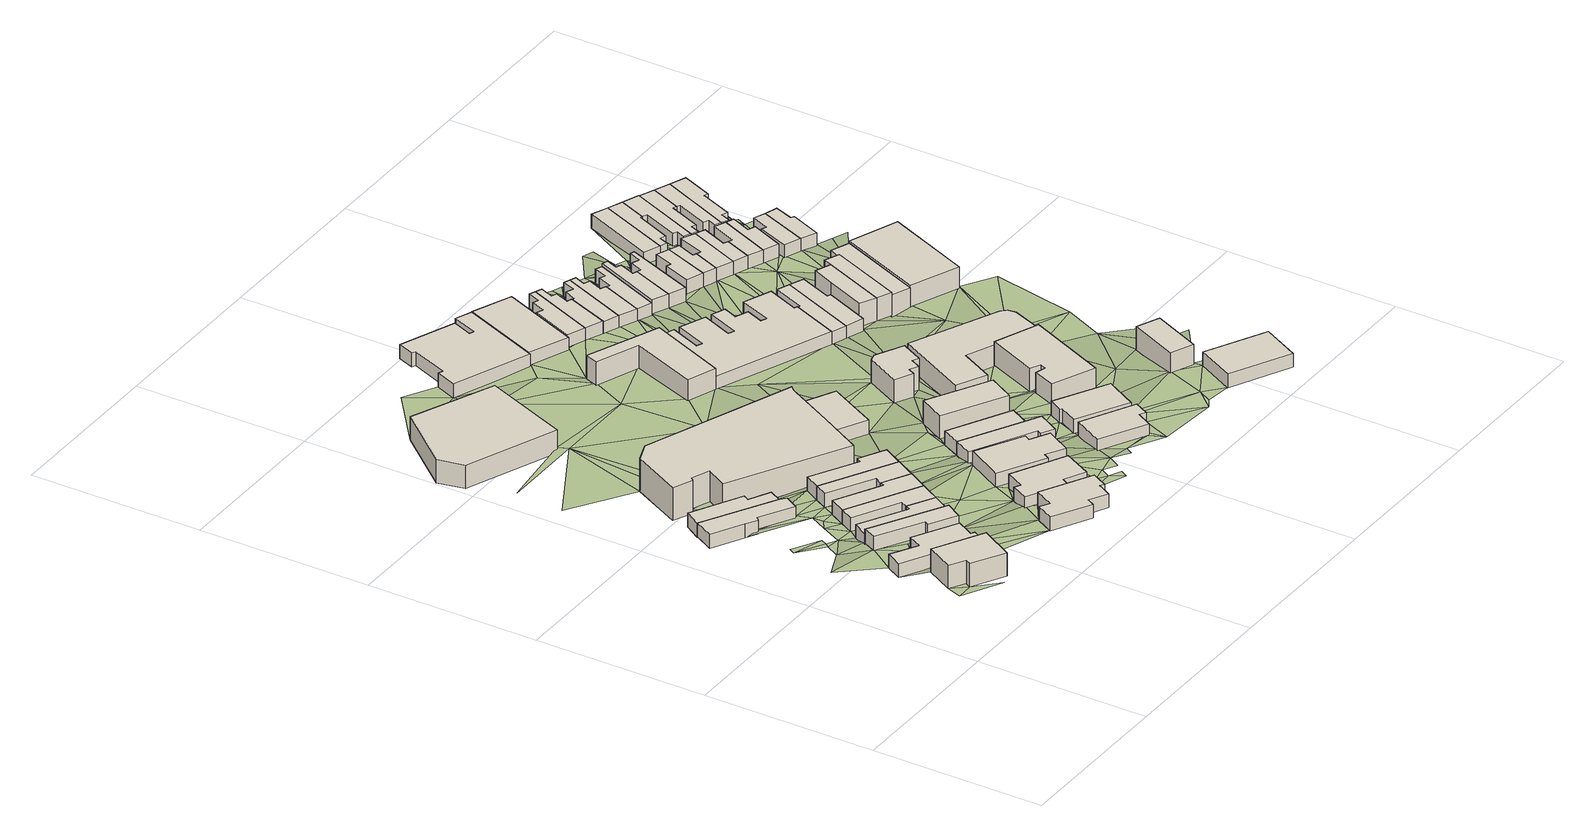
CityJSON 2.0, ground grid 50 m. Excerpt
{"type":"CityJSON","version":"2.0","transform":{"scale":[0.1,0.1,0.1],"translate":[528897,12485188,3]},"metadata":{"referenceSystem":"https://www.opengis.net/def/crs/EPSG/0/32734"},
"CityObjects":{
"building1":{"type":"Building","attributes":{"address":"22 Milner Road Woodstock Cape Town","building":"house","building:levels":2,"building_height":6.9,"plus_code":"4FRW3F93+8F5","ground_height":26.62,"roof_height":33.52},"geometry":[{"type":"Solid","lod":"1","boundaries":[[[[0,1,2,3]],[[1,4,5,2]],[[4,6,7,5]],[[6,8,9,7]],[[8,10,11,9]],[[10,0,3,11]],[[3,2,5,7,9,11]],[[10,8,6,4,1,0]]]]}]},
"building2":{"type":"Building","attributes":{"address":"20 Milner Road Woodstock Cape Town","building":"house","building:levels":1,"building_height":4.1,"plus_code":"4FRW3F93+8GM","ground_height":25.21,"roof_height":29.31},"geometry":[{"type":"Solid","lod":"1","boundaries":[[[[12,13,14,15]],[[13,16,17,14]],[[16,18,19,17]],[[18,20,21,19]],[[20,22,23,21]],[[22,24,25,23]],[[24,26,27,25]],[[26,12,15,27]],[[15,14,17,19,21,23,25,27]],[[26,24,22,20,18,16,13,12]]]]}]},
"building3":{"type":"Building","attributes":{"address":"11 Roodebloem Road Woodstock 7915 Cape Town","building":"house","building:levels":1,"building_height":4.1,"plus_code":"4FRW3F93+GFJ","ground_height":22.52,"roof_height":26.62},"geometry":[{"type":"Solid","lod":"1","boundaries":[[[[28,29,30,31]],[[29,32,33,30]],[[32,34,35,33]],[[34,36,37,35]],[[36,38,39,37]],[[38,40,41,39]],[[40,42,43,41]],[[42,28,31,43]],[[31,30,33,35,37,39,41,43]],[[42,40,38,36,34,32,29,28]]]]}]},
"building4":{"type":"Building","attributes":{"address":"9 Roodebloem Road Woodstock 7915 Cape Town","building":"house","building:levels":1,"building_height":4.1,"plus_code":"4FRW3F93+GFW","ground_height":22.37,"roof_height":26.47},"geometry":[{"type":"Solid","lod":"1","boundaries":[[[[44,45,46,47]],[[45,48,49,46]],[[48,50,51,49]],[[50,52,53,51]],[[52,54,55,53]],[[54,44,47,55]],[[47,46,49,51,53,55]],[[54,52,50,48,45,44]]]]}]},
"building5":{"type":"Building","attributes":{"address":"18 Milner Road Woodstock Cape Town","building":"house","building:levels":1,"building_height":4.1,"plus_code":"4FRW3F93+9GP","ground_height":25.15,"roof_height":29.25},"geometry":[{"type":"Solid","lod":"1","boundaries":[[[[56,57,58,59]],[[57,60,61,58]],[[60,62,63,61]],[[62,64,65,63]],[[64,66,67,65]],[[66,56,59,67]],[[59,58,61,63,65,67]],[[66,64,62,60,57,56]]]]}]},
"building6":{"type":"Building","attributes":{"address":"16 Milner Road Woodstock Cape Town","building":"house","building:levels":1,"building_height":4.1,"plus_code":"4FRW3F93+9HR","ground_height":23.73,"roof_height":27.83},"geometry":[{"type":"Solid","lod":"1","boundaries":[[[[68,69,70,71]],[[69,72,73,70]],[[72,74,75,73]],[[74,76,77,75]],[[76,78,79,77]],[[78,68,71,79]],[[71,70,73,75,77,79]],[[78,76,74,72,69,68]]]]}]},
"building7":{"type":"Building","attributes":{"address":"14 Milner Road Woodstock Cape Town","building":"house","building:levels":1,"building_height":4.1,"plus_code":"4FRW3F93+CHC","ground_height":23.73,"roof_height":27.83},"geometry":[{"type":"Solid","lod":"1","boundaries":[[[[72,69,70,73]],[[69,80,81,70]],[[80,82,83,81]],[[82,84,85,83]],[[84,86,87,85]],[[86,72,73,87]],[[73,70,81,83,85,87]],[[86,84,82,80,69,72]]]]}]},
"building8":{"type":"Building","attributes":{"address":"12 Milner Road Woodstock Cape Town","building":"house","building:levels":1,"building_height":4.1,"plus_code":"4FRW3F93+CHP","ground_height":23.73,"roof_height":27.83},"geometry":[{"type":"Solid","lod":"1","boundaries":[[[[80,88,89,81]],[[88,90,91,89]],[[90,92,93,91]],[[92,94,95,93]],[[94,82,83,95]],[[82,80,81,83]],[[81,89,91,93,95,83]],[[82,94,92,90,88,80]]]]}]},
"building9":{"type":"Building","attributes":{"address":"10 Milner Road Woodstock Cape Town","building":"house","building:levels":1,"building_height":4.1,"plus_code":"4FRW3F93+FH8","ground_height":23.73,"roof_height":27.83},"geometry":[{"type":"Solid","lod":"1","boundaries":[[[[88,96,97,89]],[[96,98,99,97]],[[98,100,101,99]],[[100,102,103,101]],[[102,90,91,103]],[[90,88,89,91]],[[89,97,99,101,103,91]],[[90,102,100,98,96,88]]]]}]},
"building10":{"type":"Building","attributes":{"address":"Ordal House 191 Victoria Road Woodstock 7915 Cape Town","building":"retail","building:levels":2,"building_height":6.9,"plus_code":"4FRW3F93+RF3","ground_height":19.07,"roof_height":25.97},"geometry":[{"type":"Solid","lod":"1","boundaries":[[[[104,105,106,107]],[[105,108,109,106]],[[108,110,111,109]],[[110,112,113,111]],[[112,104,107,113]],[[107,106,109,111,113]],[[112,110,108,105,104]]]]}]},
"building11":{"type":"Building","attributes":{"address":"19 Milner Road Woodstock Cape Town","building":"house","building:levels":1,"building_height":4.1,"plus_code":"4FRW3F93+7MC","ground_height":26.42,"roof_height":30.52},"geometry":[{"type":"Solid","lod":"1","boundaries":[[[[114,115,116,117]],[[115,118,119,116]],[[118,120,121,119]],[[120,122,123,121]],[[122,124,125,123]],[[124,126,127,125]],[[126,128,129,127]],[[128,130,131,129]],[[130,132,133,131]],[[132,114,117,133]],[[117,116,119,121,123,125,127,129,131,133]],[[132,130,128,126,124,122,120,118,115,114]]]]}]},
"building12":{"type":"Building","attributes":{"address":"Roodebloem Centre 264 Victoria Road Woodstock 7915 Cape Town","building":"commercial","building:levels":3,"building_height":9.7,"plus_code":"4FRW3F93+HHG","ground_height":21.22,"roof_height":30.92},"geometry":[{"type":"Solid","lod":"1","boundaries":[[[[134,135,136,137]],[[135,138,139,136]],[[138,140,141,139]],[[140,142,143,141]],[[142,144,145,143]],[[144,146,147,145]],[[146,148,149,147]],[[148,150,151,149]],[[150,152,153,151]],[[152,154,155,153]],[[154,134,137,155]],[[137,136,139,141,143,145,147,149,151,153,155]],[[154,152,150,148,146,144,142,140,138,135,134]]]]}]},
"building13":{"type":"Building","attributes":{"address":"8 Milner Road Woodstock Cape Town","building":"house","building:levels":1,"building_height":4.1,"plus_code":"4FRW3F93+FJF","ground_height":23.73,"roof_height":27.83},"geometry":[{"type":"Solid","lod":"1","boundaries":[[[[96,156,157,97]],[[156,158,159,157]],[[158,160,161,159]],[[160,162,163,161]],[[162,98,99,163]],[[98,96,97,99]],[[97,157,159,161,163,99]],[[98,162,160,158,156,96]]]]}]},
"building14":{"type":"Building","attributes":{"address":"17 Milner Road Woodstock Cape Town","building":"house","building:levels":1,"building_height":4.1,"plus_code":"4FRW3F93+8M8","ground_height":25.15,"roof_height":29.25},"geometry":[{"type":"Solid","lod":"1","boundaries":[[[[164,165,166,167]],[[165,168,169,166]],[[168,170,171,169]],[[170,172,173,171]],[[172,174,175,173]],[[174,176,177,175]],[[176,178,179,177]],[[178,164,167,179]],[[167,166,169,171,173,175,177,179]],[[178,176,174,172,170,168,165,164]]]]}]},
"building15":{"type":"Building","attributes":{"address":"13 Milner Road Woodstock Cape Town","building":"house","building:levels":1,"building_height":4.1,"plus_code":"4FRW3F93+9P6","ground_height":25.1,"roof_height":29.2},"geometry":[{"type":"Solid","lod":"1","boundaries":[[[[180,181,182,183]],[[181,184,185,182]],[[184,186,187,185]],[[186,188,189,187]],[[188,190,191,189]],[[190,192,193,191]],[[192,194,195,193]],[[194,180,183,195]],[[183,182,185,187,189,191,193,195]],[[194,192,190,188,186,184,181,180]]]]}]},
"building16":{"type":"Building","attributes":{"address":"11A Milner Road Woodstock Cape Town","building":"house","building:levels":1,"building_height":4.1,"plus_code":"4FRW3F93+9PW","ground_height":23.81,"roof_height":27.91},"geometry":[{"type":"Solid","lod":"1","boundaries":[[[[196,197,198,199]],[[197,200,201,198]],[[200,202,203,201]],[[202,204,205,203]],[[204,206,207,205]],[[206,208,209,207]],[[208,196,199,209]],[[199,198,201,203,205,207,209]],[[208,206,204,202,200,197,196]]]]}]},
"building17":{"type":"Building","attributes":{"address":"278 Victoria Road 7915 Woodstock, Cape Town","building":"retail","building:levels":1,"building_height":4.1,"plus_code":"4FRW3F93+HM5","ground_height":22.45,"roof_height":26.55},"geometry":[{"type":"Solid","lod":"1","boundaries":[[[[210,211,212,213]],[[211,214,215,212]],[[214,216,217,215]],[[216,210,213,217]],[[213,212,215,217]],[[216,214,211,210]]]]}]},
"building18":{"type":"Building","attributes":{"address":"11 Milner Road Woodstock Cape Town","building":"house","building:levels":1,"building_height":4.1,"plus_code":"4FRW3F93+CP9","ground_height":23.81,"roof_height":27.91},"geometry":[{"type":"Solid","lod":"1","boundaries":[[[[196,208,209,199]],[[208,218,219,209]],[[218,220,221,219]],[[220,196,199,221]],[[199,209,219,221]],[[220,218,208,196]]]]}]},
"building19":{"type":"Building","attributes":{"address":"7 Milner Road Woodstock Cape Town","building":"yes","building:levels":2,"building_height":6.9,"plus_code":"4FRW3F93+CQV","ground_height":23.62,"roof_height":30.52},"geometry":[{"type":"Solid","lod":"1","boundaries":[[[[222,223,224,225]],[[223,226,227,224]],[[226,228,229,227]],[[228,222,225,229]],[[225,224,227,229]],[[228,226,223,222]]]]}]},
"building20":{"type":"Building","attributes":{"address":"Greatmore Studios 47-49 Greatmore Street Woodstock Cape Town","building":"yes","building:levels":1,"amenity":"studio","building_height":4.1,"plus_code":"4FRW3F93+WJ4","ground_height":19.41,"roof_height":23.51},"geometry":[{"type":"Solid","lod":"1","boundaries":[[[[230,231,232,233]],[[231,234,235,232]],[[234,236,237,235]],[[236,238,239,237]],[[238,240,241,239]],[[240,242,243,241]],[[242,244,245,243]],[[244,246,247,245]],[[246,248,249,247]],[[248,250,251,249]],[[250,252,253,251]],[[252,254,255,253]],[[254,230,233,255]],[[233,232,235,237,239,241,243,245,247,249,251,253,255]],[[254,252,250,248,246,244,242,240,238,236,234,231,230]]]]}]},
"building21":{"type":"Building","attributes":{"address":"14 Avenue Road Woodstock Cape Town","building":"house","building:levels":1,"building_height":4.1,"plus_code":"4FRW3F93+8RF","ground_height":24.83,"roof_height":28.93},"geometry":[{"type":"Solid","lod":"1","boundaries":[[[[256,257,258,259]],[[257,260,261,258]],[[260,262,263,261]],[[262,264,265,263]],[[264,266,267,265]],[[266,256,259,267]],[[259,258,261,263,265,267]],[[266,264,262,260,257,256]]]]}]},
"building22":{"type":"Building","attributes":{"address":"Victoria Road Woodstock 7915 Cape Town","building":"retail","building:levels":2,"building_height":6.9,"plus_code":"4FRW3F93+PPC","ground_height":20.31,"roof_height":27.21},"geometry":[{"type":"Solid","lod":"1","boundaries":[[[[268,269,270,271]],[[269,272,273,270]],[[272,274,275,273]],[[274,276,277,275]],[[276,278,279,277]],[[278,268,271,279]],[[271,270,273,275,277,279]],[[278,276,274,272,269,268]]]]}]},
"building23":{"type":"Building","attributes":{"address":"12 Avenue Road Woodstock Cape Town","building":"house","building:levels":1,"building_height":4.1,"plus_code":"4FRW3F93+9R5","ground_height":24.64,"roof_height":28.74},"geometry":[{"type":"Solid","lod":"1","boundaries":[[[[280,281,282,283]],[[281,284,285,282]],[[284,286,287,285]],[[286,288,289,287]],[[288,290,291,289]],[[290,280,283,291]],[[283,282,285,287,289,291]],[[290,288,286,284,281,280]]]]}]},
"building24":{"type":"Building","attributes":{"address":"282 Victoria Road Woodstock 7915 Cape Town","building":"retail","building:levels":2,"building_height":6.9,"plus_code":"4FRW3F93+GRJ","ground_height":22.53,"roof_height":29.43},"geometry":[{"type":"Solid","lod":"1","boundaries":[[[[292,293,294,295]],[[293,296,297,294]],[[296,298,299,297]],[[298,300,301,299]],[[300,302,303,301]],[[302,304,305,303]],[[304,306,307,305]],[[306,308,309,307]],[[308,292,295,309]],[[295,294,297,299,301,303,305,307,309]],[[308,306,304,302,300,298,296,293,292]]]]}]},
"building25":{"type":"Building","attributes":{"address":"Kings Boxing Gym 5 Saint James Street Woodstock Cape Town","building":"yes","building:levels":1,"building_height":4.1,"plus_code":"4FRW3F93+VMQ","ground_height":19.53,"roof_height":23.63},"geometry":[{"type":"Solid","lod":"1","boundaries":[[[[310,311,312,313]],[[311,314,315,312]],[[314,316,317,315]],[[316,310,313,317]],[[313,312,315,317]],[[316,314,311,310]]]]}]},
"building26":{"type":"Building","attributes":{"address":"7 Saint James Street Woodstock Cape Town","building":"house","building:levels":1,"building_height":4.1,"plus_code":"4FRW3F93+VP4","ground_height":19.53,"roof_height":23.63},"geometry":[{"type":"Solid","lod":"1","boundaries":[[[[318,319,320,321]],[[319,322,323,320]],[[322,324,325,323]],[[324,326,327,325]],[[326,328,329,327]],[[328,330,331,329]],[[330,332,333,331]],[[332,318,321,333]],[[321,320,323,325,327,329,331,333]],[[332,330,328,326,324,322,319,318]]]]}]},
"building27":{"type":"Building","attributes":{"address":"Victoria Road Woodstock 7915 Cape Town","building":"retail","building:levels":1,"building_height":4.1,"plus_code":"4FRW3F93+MQW","ground_height":20.86,"roof_height":24.96},"geometry":[{"type":"Solid","lod":"1","boundaries":[[[[334,335,336,337]],[[335,338,339,336]],[[338,340,341,339]],[[340,342,343,341]],[[342,344,345,343]],[[344,346,347,345]],[[346,348,349,347]],[[348,350,351,349]],[[350,352,353,351]],[[352,354,355,353]],[[354,356,357,355]],[[356,358,359,357]],[[358,360,361,359]],[[360,362,363,361]],[[362,364,365,363]],[[364,366,367,365]],[[366,368,369,367]],[[368,370,371,369]],[[370,372,373,371]],[[372,334,337,373]],[[337,336,339,341,343,345,347,349,351,353,355,357,359,361,363,365,367,369,371,373]],[[372,370,368,366,364,362,360,358,356,354,352,350,348,346,344,342,340,338,335,334]]]]}]},
"building28":{"type":"Building","attributes":{"address":"9 Saint James Street Woodstock Cape Town","building":"house","building:levels":1,"building_height":4.1,"plus_code":"4FRW3F93+RQR","ground_height":19.53,"roof_height":23.63},"geometry":[{"type":"Solid","lod":"1","boundaries":[[[[374,375,376,377]],[[375,378,379,376]],[[378,380,381,379]],[[380,382,383,381]],[[382,384,385,383]],[[384,318,321,385]],[[318,332,333,321]],[[332,374,377,333]],[[377,376,379,381,383,385,321,333]],[[332,318,384,382,380,378,375,374]]]]}]},
"building29":{"type":"Building","attributes":{"address":"Saville Mansions 10 Avenue Road Woodstock Cape Town","building":"apartments","building:levels":2,"building_height":6.9,"plus_code":"4FRW3F93+CWJ","ground_height":23.53,"roof_height":30.43},"geometry":[{"type":"Solid","lod":"1","boundaries":[[[[386,387,388,389]],[[387,390,391,388]],[[390,392,393,391]],[[392,394,395,393]],[[394,396,397,395]],[[396,398,399,397]],[[398,400,401,399]],[[400,386,389,401]],[[389,388,391,393,395,397,399,401]],[[400,398,396,394,392,390,387,386]]]]}]},
"building30":{"type":"Building","attributes":{"address":"288 Victoria Road Woodstock 7915 Cape Town","building":"commercial","building:levels":2,"building_height":6.9,"plus_code":"4FRW3F93+FVW","ground_height":22.53,"roof_height":29.43},"geometry":[{"type":"Solid","lod":"1","boundaries":[[[[402,403,404,405]],[[403,406,407,404]],[[406,408,409,407]],[[408,410,411,409]],[[410,412,413,411]],[[412,414,415,413]],[[414,416,417,415]],[[416,418,419,417]],[[418,402,405,419]],[[405,404,407,409,411,413,415,417,419]],[[418,416,414,412,410,408,406,403,402]]]]}]},
"building31":{"type":"Building","attributes":{"address":"11 Saint James Street Woodstock Cape Town","building":"house","building:levels":1,"building_height":4.1,"plus_code":"4FRW3F93+RQV","ground_height":19.36,"roof_height":23.46},"geometry":[{"type":"Solid","lod":"1","boundaries":[[[[420,421,422,423]],[[421,424,425,422]],[[424,426,427,425]],[[426,428,429,427]],[[428,430,431,429]],[[430,432,433,431]],[[432,434,435,433]],[[434,420,423,435]],[[423,422,425,427,429,431,433,435]],[[434,432,430,428,426,424,421,420]]]]}]},
"building32":{"type":"Building","attributes":{"address":"13 Saint James Street Woodstock Cape Town","building":"house","building:levels":1,"building_height":4.1,"plus_code":"4FRW3F93+RQQ","ground_height":19.36,"roof_height":23.46},"geometry":[{"type":"Solid","lod":"1","boundaries":[[[[421,420,423,422]],[[420,436,437,423]],[[436,438,439,437]],[[438,440,441,439]],[[440,442,443,441]],[[442,444,445,443]],[[444,446,447,445]],[[446,421,422,447]],[[422,423,437,439,441,443,445,447]],[[446,444,442,440,438,436,420,421]]]]}]},
"building33":{"type":"Building","attributes":{"address":"15 Saint James Street Woodstock Cape Town","building":"house","building:levels":1,"building_height":4.1,"plus_code":"4FRW3F93+RRF","ground_height":19.36,"roof_height":23.46},"geometry":[{"type":"Solid","lod":"1","boundaries":[[[[448,449,450,451]],[[449,452,453,450]],[[452,454,455,453]],[[454,456,457,455]],[[456,438,439,457]],[[438,436,437,439]],[[436,458,459,437]],[[458,448,451,459]],[[451,450,453,455,457,439,437,459]],[[458,436,438,456,454,452,449,448]]]]}]},
"building34":{"type":"Building","attributes":{"building":"retail","building:levels":1,"building_height":4.1,"plus_code":"4FRW3F93+MV3","ground_height":20.76,"roof_height":24.86},"geometry":[{"type":"Solid","lod":"1","boundaries":[[[[460,461,462,463]],[[461,464,465,462]],[[464,466,467,465]],[[466,468,469,467]],[[468,470,471,469]],[[470,460,463,471]],[[463,462,465,467,469,471]],[[470,468,466,464,461,460]]]]}]},
"building35":{"type":"Building","attributes":{"address":"4 Birkdale Avenue Woodstock Cape Town","building":"house","building:levels":1,"building_height":4.1,"plus_code":"4FRW3F94+727","ground_height":25.79,"roof_height":29.89},"geometry":[{"type":"Solid","lod":"1","boundaries":[[[[472,473,474,475]],[[473,476,477,474]],[[476,478,479,477]],[[478,472,475,479]],[[475,474,477,479]],[[478,476,473,472]]]]}]},
"building36":{"type":"Building","attributes":{"address":"Woodstock","building":"house","building:levels":2,"building_height":6.9,"plus_code":"4FRW3F93+8XX","ground_height":24.53,"roof_height":31.43},"geometry":[{"type":"Solid","lod":"1","boundaries":[[[[480,481,482,483]],[[481,484,485,482]],[[484,486,487,485]],[[486,480,483,487]],[[483,482,485,487]],[[486,484,481,480]]]]}]},
"building37":{"type":"Building","attributes":{"address":"17 Saint James Street Woodstock Cape Town","building":"house","building:levels":1,"building_height":4.1,"plus_code":"4FRW3F93+RR8","ground_height":20.18,"roof_height":24.28},"geometry":[{"type":"Solid","lod":"1","boundaries":[[[[488,489,490,491]],[[489,492,493,490]],[[492,494,495,493]],[[494,496,497,495]],[[496,498,499,497]],[[498,500,501,499]],[[500,502,503,501]],[[502,488,491,503]],[[491,490,493,495,497,499,501,503]],[[502,500,498,496,494,492,489,488]]]]}]},
"building38":{"type":"Building","attributes":{"building":"retail","building:levels":1,"building_height":4.1,"plus_code":"4FRW3F93+JVX","ground_height":20.76,"roof_height":24.86},"geometry":[{"type":"Solid","lod":"1","boundaries":[[[[504,505,506,507]],[[505,508,509,506]],[[508,460,463,509]],[[460,470,471,463]],[[470,510,511,471]],[[510,512,513,511]],[[512,504,507,513]],[[507,506,509,463,471,511,513]],[[512,510,470,460,508,505,504]]]]}]},
"building39":{"type":"Building","attributes":{"address":"19 Saint James Street Woodstock Cape Town","building":"house","building:levels":1,"building_height":4.1,"plus_code":"4FRW3F93+RV6","ground_height":20.18,"roof_height":24.28},"geometry":[{"type":"Solid","lod":"1","boundaries":[[[[494,492,493,495]],[[492,514,515,493]],[[514,516,517,515]],[[516,518,519,517]],[[518,520,521,519]],[[520,522,523,521]],[[522,524,525,523]],[[524,494,495,525]],[[495,493,515,517,519,521,523,525]],[[524,522,520,518,516,514,492,494]]]]}]},
"building40":{"type":"Building","attributes":{"address":"Victoria Road Woodstock 7915 Cape Town","building":"retail","building:levels":2,"building_height":6.9,"plus_code":"4FRW3F93+JWM","ground_height":21.54,"roof_height":28.44},"geometry":[{"type":"Solid","lod":"1","boundaries":[[[[526,527,528,529]],[[527,530,531,528]],[[530,532,533,531]],[[532,534,535,533]],[[534,526,529,535]],[[529,528,531,533,535]],[[534,532,530,527,526]]]]}]},
"building41":{"type":"Building","attributes":{"address":"Victoria Road 7915 Woodstock, Cape Town","building":"retail","building:levels":2,"building_height":6.9,"plus_code":"4FRW3F93+JWX","ground_height":21.54,"roof_height":28.44},"geometry":[{"type":"Solid","lod":"1","boundaries":[[[[536,537,538,539]],[[537,540,541,538]],[[540,527,528,541]],[[527,526,529,528]],[[526,536,539,529]],[[539,538,541,528,529]],[[526,527,540,537,536]]]]}]},
"building42":{"type":"Building","attributes":{"address":"21 Saint James Street Woodstock Cape Town","building":"house","building:levels":1,"building_height":4.1,"plus_code":"4FRW3F93+RV4","ground_height":20.05,"roof_height":24.15},"geometry":[{"type":"Solid","lod":"1","boundaries":[[[[542,543,544,545]],[[543,546,547,544]],[[546,548,549,547]],[[548,550,551,549]],[[550,552,553,551]],[[552,542,545,553]],[[545,544,547,549,551,553]],[[552,550,548,546,543,542]]]]}]},
"building43":{"type":"Building","attributes":{"address":"23 Saint James Street Woodstock Cape Town","building":"house","building:levels":1,"building_height":4.1,"plus_code":"4FRW3F93+QWR","ground_height":20.05,"roof_height":24.15},"geometry":[{"type":"Solid","lod":"1","boundaries":[[[[542,554,555,545]],[[554,556,557,555]],[[556,558,559,557]],[[558,560,561,559]],[[560,543,544,561]],[[543,542,545,544]],[[545,555,557,559,561,544]],[[543,560,558,556,554,542]]]]}]},
"building44":{"type":"Building","attributes":{"building":"retail","building:levels":2,"building_height":6.9,"plus_code":"4FRW3F93+JXV","ground_height":20.76,"roof_height":27.66},"geometry":[{"type":"Solid","lod":"1","boundaries":[[[[562,563,564,565]],[[563,566,567,564]],[[566,568,569,567]],[[568,570,571,569]],[[570,562,565,571]],[[565,564,567,569,571]],[[570,568,566,563,562]]]]}]},
"building45":{"type":"Building","attributes":{"address":"25 Saint James Street Woodstock Cape Town","building":"house","building:levels":1,"building_height":4.1,"plus_code":"4FRW3F93+QWM","ground_height":20.05,"roof_height":24.15},"geometry":[{"type":"Solid","lod":"1","boundaries":[[[[554,572,573,555]],[[572,574,575,573]],[[574,576,577,575]],[[576,578,579,577]],[[578,556,557,579]],[[556,554,555,557]],[[555,573,575,577,579,557]],[[556,578,576,574,572,554]]]]}]},
"building46":{"type":"Building","attributes":{"address":"27 Saint James Street Woodstock Cape Town","building":"house","building:levels":1,"building_height":4.1,"plus_code":"4FRW3F93+QWX","ground_height":20.05,"roof_height":24.15},"geometry":[{"type":"Solid","lod":"1","boundaries":[[[[574,572,573,575]],[[572,580,581,573]],[[580,582,583,581]],[[582,584,585,583]],[[584,586,587,585]],[[586,574,575,587]],[[575,573,581,583,585,587]],[[586,584,582,580,572,574]]]]}]},
"building47":{"type":"Building","attributes":{"address":"227 Victoria Road Woodstock 7915 Cape Town","building":"warehouse","building:levels":2,"building_height":6.9,"plus_code":"4FRW3F94+J2C","ground_height":21.41,"roof_height":28.31},"geometry":[{"type":"Solid","lod":"1","boundaries":[[[[588,589,590,591]],[[589,592,593,590]],[[592,594,595,593]],[[594,588,591,595]],[[591,590,593,595]],[[594,592,589,588]]]]}]},
"building48":{"type":"Building","attributes":{"address":"12 Ormskirk Street Woodstock Cape Town","building":"house","building:levels":1,"building_height":4.1,"plus_code":"4FRW3F93+VWP","ground_height":19.09,"roof_height":23.19},"geometry":[{"type":"Solid","lod":"1","boundaries":[[[[596,597,598,599]],[[597,600,601,598]],[[600,602,603,601]],[[602,596,599,603]],[[599,598,601,603]],[[602,600,597,596]]]]}]},
"building49":{"type":"Building","attributes":{"address":"29 Saint James Street Woodstock Cape Town","building":"house","building:levels":1,"building_height":4.1,"plus_code":"4FRW3F93+QXF","ground_height":20.05,"roof_height":24.15},"geometry":[{"type":"Solid","lod":"1","boundaries":[[[[580,604,605,581]],[[604,606,607,605]],[[606,608,609,607]],[[608,610,611,609]],[[610,582,583,611]],[[582,580,581,583]],[[581,605,607,609,611,583]],[[582,610,608,606,604,580]]]]}]},
"building50":{"type":"Building","attributes":{"address":"14 Ormskirk Street Woodstock Cape Town","building":"house","building:levels":1,"building_height":4.1,"plus_code":"4FRW3F93+VW9","ground_height":19.09,"roof_height":23.19},"geometry":[{"type":"Solid","lod":"1","boundaries":[[[[612,596,599,613]],[[596,602,603,599]],[[602,614,615,603]],[[614,616,617,615]],[[616,618,619,617]],[[618,620,621,619]],[[620,622,623,621]],[[622,612,613,623]],[[613,599,603,615,617,619,621,623]],[[622,620,618,616,614,602,596,612]]]]}]},
"building51":{"type":"Building","attributes":{"address":"31 Saint James Street Woodstock Cape Town","building":"house","building:levels":1,"building_height":4.1,"plus_code":"4FRW3F93+QX8","ground_height":20.05,"roof_height":24.15},"geometry":[{"type":"Solid","lod":"1","boundaries":[[[[604,624,625,605]],[[624,626,627,625]],[[626,628,629,627]],[[628,630,631,629]],[[630,606,607,631]],[[606,604,605,607]],[[605,625,627,629,631,607]],[[606,630,628,626,624,604]]]]}]},
"building52":{"type":"Building","attributes":{"address":"16 Ormskirk Street Woodstock Cape Town","building":"house","building:levels":1,"building_height":4.1,"plus_code":"4FRW3F93+VX7","ground_height":19.09,"roof_height":23.19},"geometry":[{"type":"Solid","lod":"1","boundaries":[[[[632,612,613,633]],[[612,622,623,613]],[[622,634,635,623]],[[634,636,637,635]],[[636,638,639,637]],[[638,640,641,639]],[[640,642,643,641]],[[642,632,633,643]],[[633,613,623,635,637,639,641,643]],[[642,640,638,636,634,622,612,632]]]]}]},
"building53":{"type":"Building","attributes":{"address":"33 Saint James Street Woodstock Cape Town","building":"house","building:levels":1,"building_height":4.1,"plus_code":"4FRW3F94+Q22","ground_height":19.87,"roof_height":23.97},"geometry":[{"type":"Solid","lod":"1","boundaries":[[[[644,645,646,647]],[[645,648,649,646]],[[648,650,651,649]],[[650,652,653,651]],[[652,654,655,653]],[[654,644,647,655]],[[647,646,649,651,653,655]],[[654,652,650,648,645,644]]]]}]},
"building54":{"type":"Building","attributes":{"address":"18 Ormskirk Street Woodstock Cape Town","building":"house","building:levels":1,"building_height":4.1,"plus_code":"4FRW3F93+VX8","ground_height":19.08,"roof_height":23.18},"geometry":[{"type":"Solid","lod":"1","boundaries":[[[[656,632,657,658]],[[632,642,659,657]],[[642,660,661,659]],[[660,662,663,661]],[[662,664,665,663]],[[664,666,667,665]],[[666,668,669,667]],[[668,656,658,669]],[[658,657,659,661,663,665,667,669]],[[668,666,664,662,660,642,632,656]]]]}]},
"building55":{"type":"Building","attributes":{"address":"35 Saint James Street Woodstock Cape Town","building":"house","building:levels":1,"building_height":4.1,"plus_code":"4FRW3F94+P2V","ground_height":19.87,"roof_height":23.97},"geometry":[{"type":"Solid","lod":"1","boundaries":[[[[670,671,672,673]],[[671,674,675,672]],[[674,644,647,675]],[[644,654,655,647]],[[654,676,677,655]],[[676,670,673,677]],[[673,672,675,647,655,677]],[[676,654,644,674,671,670]]]]}]},
"building56":{"type":"Building","attributes":{"address":"20 Ormskirk Street Woodstock Cape Town","building":"house","building:levels":1,"building_height":4.1,"plus_code":"4FRW3F94+R2R","ground_height":19.08,"roof_height":23.18},"geometry":[{"type":"Solid","lod":"1","boundaries":[[[[678,656,658,679]],[[656,668,669,658]],[[668,680,681,669]],[[680,682,683,681]],[[682,684,685,683]],[[684,686,687,685]],[[686,688,689,687]],[[688,678,679,689]],[[679,658,669,681,683,685,687,689]],[[688,686,684,682,680,668,656,678]]]]}]},
"building57":{"type":"Building","attributes":{"address":"22 Ormskirk Street Woodstock Cape Town","building":"house","building:levels":1,"building_height":4.1,"plus_code":"4FRW3F94+R2M","ground_height":19.08,"roof_height":23.18},"geometry":[{"type":"Solid","lod":"1","boundaries":[[[[690,678,679,691]],[[678,688,689,679]],[[688,692,693,689]],[[692,694,695,693]],[[694,696,697,695]],[[696,698,699,697]],[[698,700,701,699]],[[700,690,691,701]],[[691,679,689,693,695,697,699,701]],[[700,698,696,694,692,688,678,690]]]]}]},
"terrain1":{"type":"TINRelief","geometry":[{"type":"CompositeSurface","lod":"1","boundaries":[[[702,10,703]],[[8,703,10]],[[704,10,702]],[[705,24,706]],[[705,706,707]],[[4,708,26]],[[20,24,22]],[[706,24,20]],[[709,710,711]],[[712,710,713]],[[4,1,708]],[[706,714,707]],[[710,712,711]],[[713,707,715]],[[715,707,714]],[[706,20,716]],[[712,713,715]],[[715,714,76]],[[716,717,706]],[[716,20,718]],[[719,720,721]],[[84,715,76]],[[721,722,723]],[[724,715,84]],[[20,18,718]],[[716,718,717]],[[725,726,727]],[[1,728,708]],[[729,18,730]],[[726,725,52]],[[721,720,722]],[[82,724,84]],[[728,729,708]],[[731,724,82]],[[76,732,84]],[[720,724,731]],[[66,18,729]],[[66,718,18]],[[733,727,726]],[[733,734,727]],[[731,82,94]],[[731,94,720]],[[76,735,732]],[[722,720,100]],[[48,52,50]],[[729,736,66]],[[737,84,732]],[[100,720,94]],[[738,739,48]],[[728,736,729]],[[722,98,739]],[[100,98,722]],[[142,740,741]],[[162,52,48]],[[162,48,739]],[[90,100,94]],[[98,162,739]],[[742,726,52]],[[736,743,66]],[[56,66,178]],[[92,90,94]],[[744,745,56]],[[100,90,102]],[[743,178,66]],[[740,142,140]],[[746,736,747]],[[740,748,749]],[[52,162,742]],[[746,743,736]],[[178,744,56]],[[745,744,750]],[[140,751,740]],[[746,752,743]],[[178,181,744]],[[162,160,158]],[[162,158,742]],[[178,753,174]],[[180,750,744]],[[181,178,174]],[[752,746,132]],[[180,88,750]],[[740,751,754]],[[180,744,181]],[[140,755,751]],[[156,742,158]],[[96,88,756]],[[752,757,758]],[[752,132,757]],[[174,184,181]],[[759,748,740]],[[756,88,180]],[[156,211,742]],[[760,105,252]],[[757,132,761]],[[762,252,105]],[[96,196,156]],[[132,763,761]],[[174,764,184]],[[96,756,196]],[[765,763,132]],[[754,751,755]],[[764,757,761]],[[762,748,759]],[[759,740,754]],[[766,761,763]],[[764,761,766]],[[184,764,186]],[[765,767,763]],[[768,211,156]],[[756,180,194]],[[156,196,220]],[[769,186,764]],[[252,250,760]],[[770,764,766]],[[156,220,771]],[[766,772,770]],[[770,769,764]],[[768,156,771]],[[756,194,773]],[[252,762,774]],[[769,770,775]],[[776,759,754]],[[777,194,192]],[[775,190,769]],[[762,759,778]],[[779,771,220]],[[190,777,192]],[[780,775,770]],[[780,770,781]],[[194,777,773]],[[774,762,778]],[[782,768,771]],[[771,779,782]],[[755,783,754]],[[220,784,779]],[[785,777,190]],[[776,754,783]],[[257,190,775]],[[252,774,786]],[[787,788,755]],[[190,257,785]],[[780,789,775]],[[790,788,768]],[[782,791,768]],[[792,759,776]],[[272,774,778]],[[791,790,768]],[[785,257,793]],[[778,759,792]],[[794,779,784]],[[780,795,796]],[[789,780,796]],[[797,785,793]],[[798,784,799]],[[272,786,774]],[[797,798,785]],[[755,788,800]],[[755,800,783]],[[796,795,789]],[[801,797,793]],[[798,802,784]],[[803,793,257]],[[300,791,782]],[[802,798,797]],[[782,804,300]],[[789,795,805]],[[794,784,802]],[[228,804,782]],[[788,790,296]],[[806,786,272]],[[805,807,789]],[[791,296,790]],[[808,786,806]],[[788,296,800]],[[803,257,809]],[[802,810,794]],[[811,805,795]],[[300,804,304]],[[812,806,272]],[[813,804,228]],[[794,814,228]],[[814,794,810]],[[304,302,300]],[[293,800,296]],[[815,812,272]],[[304,804,308]],[[809,805,811]],[[810,802,280]],[[800,816,783]],[[228,817,813]],[[806,812,818]],[[814,817,228]],[[306,304,308]],[[804,412,308]],[[819,803,809]],[[818,328,806]],[[293,816,800]],[[820,821,822]],[[280,823,810]],[[814,824,817]],[[809,811,819]],[[814,825,824]],[[812,815,826]],[[817,827,813]],[[820,822,828]],[[292,829,293]],[[412,292,308]],[[806,328,316]],[[827,830,813]],[[803,831,280]],[[826,815,832]],[[833,819,811]],[[292,412,829]],[[816,293,829]],[[815,820,834]],[[831,803,819]],[[328,326,324]],[[823,280,835]],[[832,815,834]],[[820,828,834]],[[324,316,328]],[[360,836,356]],[[819,833,837]],[[360,356,354]],[[324,322,319]],[[831,835,280]],[[360,489,828]],[[828,489,834]],[[816,829,838]],[[839,380,840]],[[841,819,837]],[[842,829,412]],[[823,835,386]],[[839,843,844]],[[382,380,384]],[[841,831,819]],[[829,845,838]],[[844,380,839]],[[348,346,846]],[[492,360,354]],[[348,352,350]],[[360,492,489]],[[847,354,352]],[[848,318,384]],[[384,380,424]],[[380,844,424]],[[846,342,348]],[[352,348,342]],[[849,424,844]],[[831,850,835]],[[384,424,848]],[[842,845,829]],[[841,851,831]],[[847,352,342]],[[847,514,354]],[[492,354,514]],[[412,852,842]],[[424,853,848]],[[854,855,856]],[[857,424,421]],[[424,857,853]],[[858,856,446]],[[859,386,835]],[[860,861,855]],[[855,861,856]],[[862,845,526]],[[421,446,857]],[[863,864,340]],[[850,859,835]],[[865,851,841]],[[864,866,867]],[[446,856,449]],[[857,446,868]],[[856,861,449]],[[526,845,842]],[[342,869,847]],[[870,514,847]],[[864,867,340]],[[868,446,449]],[[449,861,871]],[[340,869,342]],[[842,536,526]],[[872,514,870]],[[873,868,449]],[[874,514,872]],[[496,494,498]],[[859,850,486]],[[386,875,876]],[[847,869,870]],[[449,488,873]],[[877,486,851]],[[524,522,494]],[[498,494,522]],[[488,502,873]],[[502,500,498]],[[859,875,386]],[[878,536,842]],[[532,530,879]],[[875,880,876]],[[516,514,874]],[[881,340,867]],[[882,873,502]],[[502,498,518]],[[879,530,508]],[[498,522,518]],[[883,852,880]],[[486,884,859]],[[883,842,852]],[[518,522,520]],[[340,881,869]],[[460,885,867]],[[518,882,502]],[[886,887,874]],[[873,882,888]],[[883,878,842]],[[887,516,874]],[[530,540,508]],[[508,885,460]],[[881,867,885]],[[527,540,530]],[[882,518,889]],[[889,518,516]],[[887,890,516]],[[516,890,889]],[[508,540,885]],[[882,891,888]],[[892,880,875]],[[893,890,887]],[[893,887,543]],[[558,556,560]],[[892,883,880]],[[881,885,894]],[[556,578,560]],[[885,540,568]],[[540,537,568]],[[893,543,895]],[[895,543,560]],[[578,576,560]],[[597,889,890]],[[896,894,885]],[[560,576,895]],[[568,897,885]],[[576,898,895]],[[898,899,895]],[[900,896,885]],[[900,885,897]],[[898,576,901]],[[576,902,901]],[[902,576,574]],[[586,584,582]],[[574,903,902]],[[902,904,901]],[[568,905,906]],[[903,907,902]],[[897,568,906]],[[610,608,582]],[[574,908,903]],[[908,907,903]],[[898,901,634]],[[908,574,586]],[[608,586,582]],[[897,909,900]],[[622,620,898]],[[608,908,586]],[[898,634,622]],[[910,911,908]],[[912,906,905]],[[909,626,900]],[[908,608,913]],[[910,908,913]],[[608,914,913]],[[608,606,914]],[[915,912,905]],[[630,628,626]],[[909,916,626]],[[914,606,917]],[[913,914,918]],[[919,917,606]],[[910,913,920]],[[919,606,630]],[[916,645,626]],[[630,626,645]],[[921,915,905]],[[922,910,920]],[[630,923,919]],[[924,920,913]],[[630,645,923]],[[925,919,926]],[[919,923,926]],[[645,927,923]],[[927,645,644]],[[928,926,923]],[[928,923,929]],[[674,930,931]],[[932,926,928]],[[644,933,927]],[[933,644,674]],[[934,926,932]],[[928,935,932]]]}]}
},
"vertices":[
[285,89,79],[339,185,79],[339,185,148],[285,89,148],[199,263,79],[199,263,148],[155,183,79],[155,183,148],[200,158,79],[200,158,148],[191,141,79],[191,141,148],
[365,212,65],[384,246,65],[384,246,106],[365,212,106],[373,252,65],[373,252,106],[401,302,65],[401,302,106],[277,371,65],[277,371,106],[255,332,65],[255,332,106],[179,375,65],[179,375,106],[154,329,65],[154,329,106],
[89,887,38],[58,831,38],[58,831,79],[89,887,79],[147,782,38],[147,782,79],[181,763,38],[181,763,79],[190,772,38],[190,772,79],[287,718,38],[287,718,79],[310,758,38],[310,758,79],[295,771,38],[295,771,79],
[89,887,36],[295,771,36],[295,771,77],[89,887,77],[315,808,36],[315,808,77],[255,840,36],[255,840,77],[264,857,36],[264,857,77],[119,935,36],[119,935,77],
[460,371,64],[251,490,64],[251,490,105],[460,371,105],[232,452,64],[232,452,105],[360,379,64],[360,379,105],[353,367,64],[353,367,105],[431,323,64],[431,323,105],
[460,371,50],[494,430,50],[494,430,91],[460,371,91],[418,472,50],[418,472,91],[412,458,50],[412,458,91],[277,534,50],[277,534,91],[251,490,50],[251,490,91],
[525,486,50],[525,486,91],[318,599,50],[318,599,91],[297,561,50],[297,561,91],[428,490,50],[428,490,91],
[558,542,50],[558,542,91],[479,586,50],[479,586,91],[474,573,50],[474,573,91],[343,645,50],[343,645,91],
[590,599,50],[590,599,91],[381,714,50],[381,714,91],[362,678,50],[362,678,91],[491,606,50],[491,606,91],
[389,1675,3],[149,1777,3],[149,1777,72],[389,1675,72],[9,1613,3],[9,1613,72],[24,1535,3],[24,1535,72],[291,1429,3],[291,1429,72],
[615,202,77],[585,147,77],[585,147,118],[615,202,118],[557,163,77],[557,163,118],[529,112,77],[529,112,118],[638,52,77],[638,52,118],[649,73,77],[649,73,118],[701,45,77],[701,45,118],[723,85,77],[723,85,118],[734,78,77],[734,78,118],[759,124,77],[759,124,118],
[624,839,25],[699,981,25],[699,981,122],[624,839,122],[710,992,25],[710,992,122],[274,1158,25],[274,1158,122],[215,1136,25],[215,1136,122],[139,992,25],[139,992,122],[196,967,25],[196,967,122],[205,976,25],[205,976,122],[258,955,25],[258,955,122],[222,894,25],[222,894,122],[553,710,25],[553,710,122],
[622,656,50],[622,656,91],[548,697,50],[548,697,91],[540,683,50],[540,683,91],[406,758,50],[406,758,91],
[594,228,64],[705,170,64],[705,170,105],[594,228,105],[716,190,64],[716,190,105],[778,158,64],[778,158,105],[821,240,64],[821,240,105],[666,321,64],[666,321,105],[638,267,64],[638,267,105],[620,277,64],[620,277,105],
[711,456,64],[652,350,64],[652,350,105],[711,456,105],[784,277,64],[784,277,105],[793,293,64],[793,293,105],[848,262,64],[848,262,105],[889,335,64],[889,335,105],[834,365,64],[834,365,105],[844,382,64],[844,382,105],
[748,525,51],[720,474,51],[720,474,92],[748,525,92],[897,378,51],[897,378,92],[891,367,51],[891,367,92],[930,346,51],[930,346,92],[964,407,51],[964,407,92],[921,430,51],[921,430,92],
[699,981,37],[624,839,37],[624,839,78],[699,981,78],[737,780,37],[737,780,78],[812,923,37],[812,923,78],
[950,483,51],[950,483,92],[774,578,51],[774,578,92],
[834,679,49],[793,604,49],[793,604,118],[834,679,118],[970,507,49],[970,507,118],[1011,581,49],[1011,581,118],
[598,1704,7],[689,1930,7],[689,1930,48],[598,1704,48],[642,1949,7],[642,1949,48],[612,1876,7],[612,1876,48],[599,1881,7],[599,1881,48],[622,1938,7],[622,1938,48],[461,2002,7],[461,2002,48],[442,1954,7],[442,1954,48],[453,1949,7],[453,1949,48],[410,1843,7],[410,1843,48],[396,1848,7],[396,1848,48],[371,1788,7],[371,1788,48],[597,1699,7],[597,1699,48],
[1126,226,61],[975,306,61],[975,306,102],[1126,226,102],[929,220,61],[929,220,102],[1062,149,61],[1062,149,102],[1086,194,61],[1086,194,102],[1104,184,61],[1104,184,102],
[733,1232,16],[825,1457,16],[825,1457,85],[733,1232,85],[615,1543,16],[615,1543,85],[600,1505,16],[600,1505,85],[725,1456,16],[725,1456,85],[649,1264,16],[649,1264,85],
[1178,335,59],[1026,418,59],[1026,418,100],[1178,335,100],[1004,379,59],[1004,379,100],[1010,375,59],[1010,375,100],[981,323,59],[981,323,100],[1127,243,59],[1127,243,100],
[1048,867,38],[968,908,38],[968,908,107],[1048,867,107],[947,903,38],[947,903,107],[895,802,38],[895,802,107],[946,776,38],[946,776,107],[956,796,38],[956,796,107],[981,783,38],[981,783,107],[997,812,38],[997,812,107],[1015,803,38],[1015,803,107],
[689,1930,8],[598,1704,8],[598,1704,49],[689,1930,49],[713,1657,8],[713,1657,49],[804,1883,8],[804,1883,49],
[855,1844,8],[837,1851,8],[837,1851,49],[855,1844,49],[823,1816,8],[823,1816,49],[808,1822,8],[808,1822,49],[792,1781,8],[792,1781,49],[772,1789,8],[772,1789,49],[722,1666,8],[722,1666,49],[774,1646,8],[774,1646,49],
[1069,1096,21],[1125,1233,21],[1125,1233,62],[1069,1096,62],[1116,1237,21],[1116,1237,62],[1153,1328,21],[1153,1328,62],[1073,1361,21],[1073,1361,62],[1036,1269,21],[1036,1269,62],[1019,1276,21],[1019,1276,62],[1039,1326,21],[1039,1326,62],[1002,1341,21],[1002,1341,62],[1019,1382,21],[1019,1382,62],[979,1398,21],[979,1398,62],[941,1307,21],[941,1307,62],[924,1314,21],[924,1314,62],[961,1404,21],[961,1404,62],[885,1435,21],[885,1435,62],[848,1344,21],[848,1344,62],[832,1351,21],[832,1351,62],[868,1440,21],[868,1440,62],[825,1457,21],[825,1457,62],[733,1232,21],[733,1232,62],
[825,1624,8],[873,1747,8],[873,1747,49],[825,1624,49],[859,1752,8],[859,1752,49],[875,1793,8],[875,1793,49],[860,1799,8],[860,1799,49],[874,1836,8],[874,1836,49],
[1298,624,48],[1169,676,48],[1169,676,117],[1298,624,117],[1108,532,48],[1108,532,117],[1137,517,48],[1137,517,117],[1131,500,48],[1131,500,117],[1099,509,48],[1099,509,117],[1073,445,48],[1073,445,117],[1197,392,48],[1197,392,117],
[1169,676,38],[1298,624,38],[1298,624,107],[1169,676,107],[1332,712,38],[1332,712,107],[1330,735,38],[1330,735,107],[1316,750,38],[1316,750,107],[1061,866,38],[1061,866,107],[953,658,38],[953,658,107],[1038,613,38],[1038,613,107],[1088,710,38],[1088,710,107],
[871,1606,6],[951,1801,6],[951,1801,47],[871,1606,47],[933,1808,6],[933,1808,47],[918,1771,6],[918,1771,47],[897,1780,6],[897,1780,47],[883,1745,6],[883,1745,47],[873,1747,6],[873,1747,47],[825,1624,6],[825,1624,47],
[923,1583,6],[923,1583,47],[973,1707,6],[973,1707,47],[957,1714,6],[957,1714,47],[974,1756,6],[974,1756,47],[956,1763,6],[956,1763,47],[969,1794,6],[969,1794,47],
[1049,1766,6],[1030,1774,6],[1030,1774,47],[1049,1766,47],[1015,1736,6],[1015,1736,47],[999,1743,6],[999,1743,47],[982,1702,6],[982,1702,47],[967,1568,6],[967,1568,47],
[1206,1307,20],[1169,1321,20],[1169,1321,61],[1206,1307,61],[1132,1230,20],[1132,1230,61],[1125,1233,20],[1125,1233,61],[1069,1096,20],[1069,1096,61],[1113,1081,20],[1113,1081,61],
[1526,9,71],[1583,118,71],[1583,118,112],[1526,9,112],[1412,207,71],[1412,207,112],[1355,98,71],[1355,98,112],
[1406,401,58],[1344,262,58],[1344,262,127],[1406,401,127],[1410,233,58],[1410,233,127],[1472,372,58],[1472,372,127],
[1049,1766,14],[967,1568,14],[967,1568,56],[1049,1766,56],[1013,1546,14],[1013,1546,56],[1063,1671,14],[1063,1671,56],[1050,1675,14],[1050,1675,56],[1068,1721,14],[1068,1721,56],[1053,1727,14],[1053,1727,56],[1066,1760,14],[1066,1760,56],
[1220,1193,20],[1210,1197,20],[1210,1197,61],[1220,1193,61],[1247,1290,20],[1247,1290,61],[1165,1062,20],[1165,1062,61],[1172,1078,20],[1172,1078,61],
[1062,1526,14],[1062,1526,56],[1140,1727,14],[1140,1727,56],[1127,1731,14],[1127,1731,56],[1113,1695,14],[1113,1695,56],[1089,1704,14],[1089,1704,56],[1075,1667,14],[1075,1667,56],
[1218,1055,28],[1293,1238,28],[1293,1238,97],[1218,1055,97],[1247,1256,28],[1247,1256,97],[1220,1193,28],[1220,1193,97],[1172,1078,28],[1172,1078,97],
[1261,1037,28],[1346,1245,28],[1346,1245,97],[1261,1037,97],[1303,1263,28],[1303,1263,97],
[1147,1526,13],[1198,1660,13],[1198,1660,54],[1147,1526,54],[1161,1675,13],[1161,1675,54],[1140,1619,13],[1140,1619,54],[1127,1624,13],[1127,1624,54],[1097,1544,13],[1097,1544,54],
[1185,1511,13],[1185,1511,54],[1217,1590,13],[1217,1590,54],[1207,1594,13],[1207,1594,54],[1228,1648,13],[1228,1648,54],
[1261,1037,20],[1315,1015,20],[1315,1015,89],[1261,1037,89],[1415,1259,20],[1415,1259,89],[1361,1281,20],[1361,1281,89],[1346,1245,20],[1346,1245,89],
[1235,1491,13],[1235,1491,54],[1298,1644,13],[1298,1644,54],[1259,1662,13],[1259,1662,54],[1229,1585,13],[1229,1585,54],
[1277,1475,13],[1277,1475,54],[1309,1553,13],[1309,1553,54],[1296,1559,13],[1296,1559,54],[1326,1632,13],[1326,1632,54],
[1456,957,27],[1558,1204,27],[1558,1204,96],[1456,957,96],[1415,1259,27],[1415,1259,96],[1315,1015,27],[1315,1015,96],
[1298,1904,4],[1251,1923,4],[1251,1923,45],[1298,1904,45],[1164,1713,4],[1164,1713,45],[1212,1694,4],[1212,1694,45],
[1321,1456,13],[1321,1456,54],[1384,1607,13],[1384,1607,54],[1352,1621,13],[1352,1621,54],[1321,1548,13],[1321,1548,54],
[1341,1887,4],[1341,1887,45],[1233,1687,4],[1233,1687,45],[1244,1714,4],[1244,1714,45],[1260,1707,4],[1260,1707,45],[1303,1809,4],[1303,1809,45],[1308,1807,4],[1308,1807,45],
[1366,1438,13],[1366,1438,54],[1406,1532,13],[1406,1532,54],[1384,1541,13],[1384,1541,54],[1408,1597,13],[1408,1597,54],
[1390,1868,4],[1390,1868,45],[1321,1801,4],[1321,1801,45],[1279,1699,4],[1279,1699,45],[1292,1694,4],[1292,1694,45],[1282,1670,4],[1282,1670,45],[1304,1661,4],[1304,1661,45],
[1475,1546,11],[1442,1560,11],[1442,1560,52],[1475,1546,52],[1422,1509,11],[1422,1509,52],[1406,1515,11],[1406,1515,52],[1371,1425,11],[1371,1425,52],[1420,1406,11],[1420,1406,52],
[1434,1850,4],[1390,1868,44],[1434,1850,44],[1304,1661,44],[1324,1652,4],[1324,1652,44],[1335,1677,4],[1335,1677,44],[1348,1672,4],[1348,1672,44],[1385,1763,4],[1385,1763,44],[1396,1759,4],[1396,1759,44],
[1502,1476,11],[1492,1481,11],[1492,1481,52],[1502,1476,52],[1512,1534,11],[1512,1534,52],[1465,1386,11],[1465,1386,52],
[1479,1832,4],[1479,1832,44],[1406,1755,4],[1406,1755,44],[1367,1663,4],[1367,1663,44],[1382,1656,4],[1382,1656,44],[1372,1632,4],[1372,1632,44],[1391,1624,4],[1391,1624,44],
[1526,1813,4],[1526,1813,44],[1411,1612,4],[1411,1612,44],[1423,1642,4],[1423,1642,44],[1440,1635,4],[1440,1635,44],[1478,1728,4],[1478,1728,44],[1489,1723,4],[1489,1723,44],
[140,139,80],[155,183,80],[254,78,79],[84,487,65],[232,452,65],[183,532,50],[365,212,79],[143,645,51],[133,628,51],[223,601,50],[213,583,50],[205,571,50],[251,490,65],[245,566,50],[303,395,65],[360,379,65],[353,367,65],[139,767,51],[303,677,50],[181,763,50],[287,718,50],[190,772,50],[274,625,50],[119,935,38],[222,894,36],[196,967,36],[529,112,78],[384,246,79],[373,252,79],[303,645,50],[418,472,65],[258,955,36],[205,976,36],[412,458,65],[557,163,78],[428,490,64],[295,771,50],[310,758,50],[303,1400,19],[33,1254,26],[553,710,50],[594,228,78],[552,395,64],[494,430,64],[615,202,78],[585,147,78],[291,1429,19],[54,1400,18],[525,486,64],[303,1150,25],[705,170,77],[638,267,78],[552,1150,28],[710,992,39],[720,474,64],[778,158,77],[716,190,77],[552,1400,21],[303,1900,7],[801,145,77],[389,1675,15],[830,127,77],[821,240,77],[854,88,77],[845,154,77],[865,108,77],[737,780,39],[848,262,77],[904,167,77],[801,645,51],[885,133,77],[897,378,64],[552,1650,16],[929,220,74],[649,1264,28],[891,367,64],[600,1505,21],[793,604,51],[969,158,74],[958,138,74],[834,679,51],[733,1232,29],[950,483,61],[930,346,61],[597,1699,16],[699,981,39],[812,923,39],[1062,149,74],[801,900,39],[895,802,39],[725,1456,22],[981,323,61],[970,507,61],[1071,102,74],[1050,145,74],[1004,379,61],[964,407,61],[921,430,64],[801,1150,29],[1010,375,61],[1026,418,61],[1127,243,74],[953,658,49],[1104,184,74],[713,1657,17],[1086,194,74],[598,1704,16],[1126,226,74],[1073,445,61],[1250,88,72],[774,1646,17],[1038,613,49],[1099,509,61],[825,1457,22],[1069,1096,29],[1108,532,49],[722,1666,17],[1299,145,72],[868,1440,22],[832,1351,22],[848,1344,22],[1197,392,59],[1137,517,61],[1131,500,61],[825,1624,17],[1169,676,49],[885,1435,22],[1050,900,38],[1088,710,49],[1344,262,72],[871,1606,17],[1278,106,72],[923,1583,17],[1299,395,59],[924,1314,22],[1355,98,72],[1113,1081,29],[873,1747,17],[859,1752,17],[1412,207,72],[1299,900,38],[883,1745,17],[897,1780,8],[1165,1062,29],[1036,1269,29],[1050,1400,21],[914,1856,8],[918,1771,17],[1406,401,59],[1410,233,72],[1316,750,48],[939,1846,6],[957,1714,14],[973,1707,14],[974,1756,14],[969,1834,6],[956,1763,14],[1435,535,47],[982,1702,14],[999,1743,14],[1172,1078,29],[1116,1237,29],[1125,1233,29],[1548,145,71],[1132,1230,29],[1169,1321,21],[1000,1822,6],[1185,1511,20],[1147,1526,14],[1015,1736,14],[1097,1544,14],[1034,1808,6],[1127,1624,14],[1485,648,47],[1332,712,48],[1557,338,58],[1315,1015,38],[1210,1197,28],[1330,735,48],[1235,1491,20],[1118,1769,14],[1456,957,38],[1548,395,58],[1299,1400,20],[1140,1619,14],[1161,1675,14],[1121,1868,6],[1152,1756,14],[1164,1713,14],[1152,1856,6],[1548,900,38],[1212,1694,13],[1277,1475,20],[1233,1687,13],[1321,1456,20],[1371,1425,20],[1260,1707,13],[1244,1714,13],[1366,1438,20],[1279,1699,13],[1282,1670,13],[1299,1650,13],[1292,1694,13],[1415,1259,28],[1420,1406,20],[1304,1661,13],[1324,1652,13],[1406,1515,20],[1348,1672,13],[1335,1677,13],[1465,1386,18],[1367,1663,13],[1372,1632,13],[1509,1368,18],[1422,1509,20],[1391,1624,13],[1382,1656,13],[1411,1612,13],[1396,1759,13],[1553,1349,18],[1385,1763,13],[1460,1597,11],[1406,1755,13],[1423,1642,13],[1440,1635,11],[1486,1587,11],[1459,1628,11],[1471,1623,11],[1492,1481,18],[1502,1476,18],[1489,1723,11],[1513,1573,11],[1478,1728,11],[1498,1719,11]
]}
